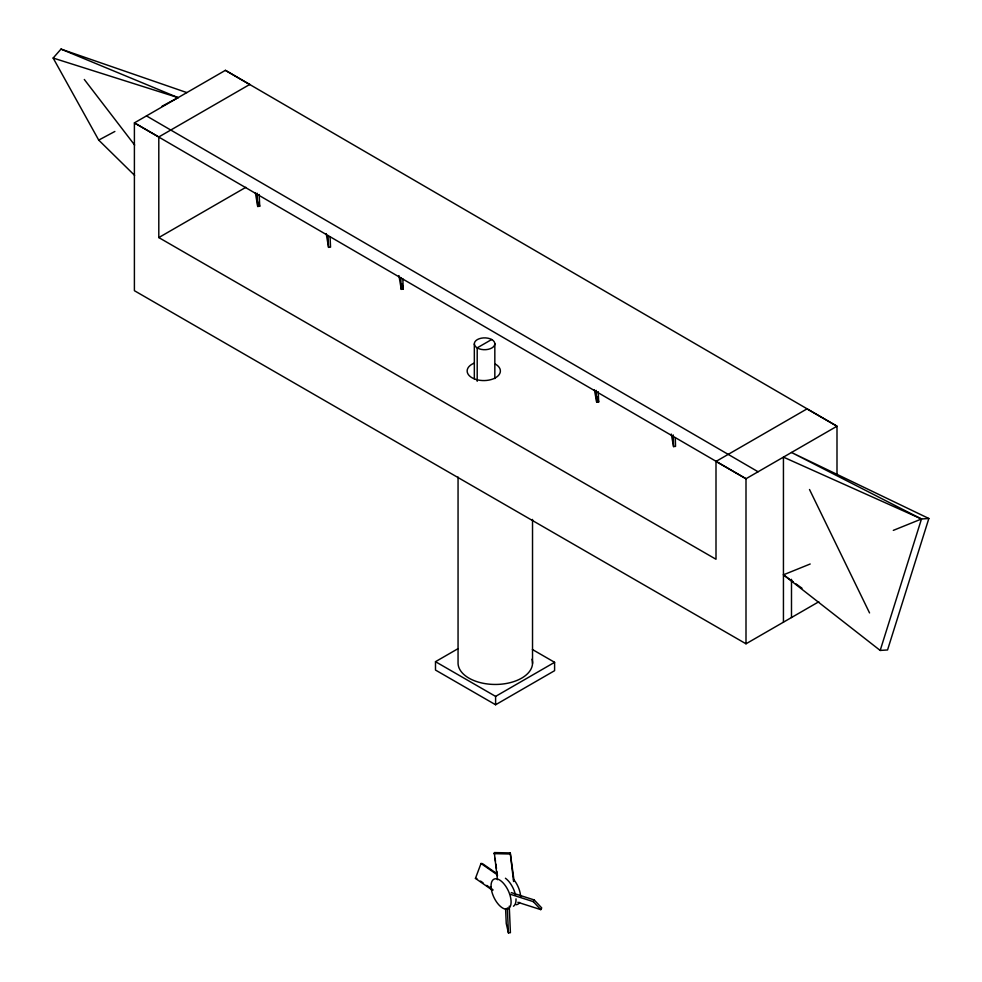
<?xml version="1.0" encoding="UTF-8"?>
<svg xmlns="http://www.w3.org/2000/svg" width="982" height="982" viewBox="0 0 982 982"><rect width="100%" height="100%" fill="white"/><g stroke="black" fill="none" stroke-linecap="round" stroke-linejoin="round"><path stroke-width="1.47" d="M880.191 650.44L921.484 518.987L928.849 518.496L887.556 649.949L880.191 650.44L783.44 574.826L810.199 563.999M492.731 890.428L475.448 878.387L481.02 863.497L482.457 863.632L497.285 873.943M497.432 879.712L494.302 852.572L510.247 852.928L514.028 880.461M513.574 881.517L510.247 852.928M534.22 899.942L541.733 907.945L540.775 909.627L533.263 901.623L534.22 899.942L511.278 892.601M134.608 175.373L98.716 140.107L53.151 58.048L61.007 49.1L186.838 92.59M249.796 84.538L225.394 70.336L134.399 122.873L134.399 290.697L746.001 643.799L818.792 601.77M746.001 643.799L746.001 478.737L134.399 122.873L158.802 136.952L249.796 84.427M158.802 136.952L158.802 237.57L245.844 187.316M491.663 339.514L477.203 347.861L477.203 381.274M158.802 237.57L716.001 559.261L716.001 461.43L806.995 408.893L836.995 426.213L836.995 475.116M532.391 649.495L554.597 662.31L554.597 670.681L495.603 704.757L435.492 670.055L435.492 661.684L457.784 648.807M435.492 661.684L495.603 696.385L554.597 662.31M98.716 140.107L114.869 131.465M161.956 106.277L178.098 97.635L61.007 49.1M893.313 530.378L921.484 518.987L791.492 452.481L928.849 518.496M255.357 192.693L257.714 206.465L259.702 206.257L259.199 194.485M326.196 233.593L328.553 247.366L330.541 247.157L330.099 236.858M398.913 275.574L401.282 289.359L403.258 289.138L402.816 278.839M594.392 389.866L596.688 402.166L598.676 401.957L598.222 391.658M505.607 908.816L506.246 923.534L508.418 932.9L510.407 932.691L509.253 906.19M671.283 434.056L673.554 446.589L675.53 446.393L675.297 437.665M493.848 853.64L509.805 853.996M475.448 878.387L476.884 878.522M53.151 58.048L178.098 97.635M510.333 894.283L533.263 901.623M517.845 902.286L540.775 909.627M921.484 518.987L783.44 457.133L783.44 622.183M716.001 461.43L746.001 478.737L836.995 426.213L225.394 70.336M146.478 115.901L758.079 471.765M481.02 863.497L497.076 874.667M480.591 881.099L483.058 882.818M486.765 885.396L492.939 889.692M783.44 574.826L793.358 581.982M795.837 583.774L802.024 588.243M84.305 79.468L134.644 145.054M809.512 489.502L869.549 612.928M597.424 396.618L598.676 401.957M402.019 283.798L403.258 289.138M258.769 202.243L259.702 206.257M495.1 858.366L495.493 861.263M495.898 864.16L496.487 868.505M496.892 871.402L497.481 875.748M596.184 390.394L596.688 402.166M507.338 907.871L508.418 932.9M400.766 277.575L401.282 289.359M328.049 235.594L328.553 247.366M257.149 193.221L257.714 206.465M673.235 434.952L673.554 446.589M791.492 579.343L791.492 617.531M532.526 519.429L532.526 663.439M495.603 696.385L495.603 704.757M494.83 343.651L494.83 378.586M474.331 343.933L474.331 378.868M458.054 477.056L458.054 662.445A37.255 21.506 0 0 0 498.083 684.393A37.255 21.506 0 0 0 531.986 659.229M495.517 364.187A16.62 9.599 0 0 1 494.818 378.144A16.62 9.599 0 0 1 470.722 376.928A16.62 9.599 0 0 1 474.232 363.119M505.423 878.239A16.424 7.917 64.7 0 1 515.525 895.142M516.016 898.861A16.424 7.917 64.7 0 1 513.488 906.226M513.512 879.32A16.436 7.93 64.7 0 1 520.644 896.676M519.601 902.421A16.436 7.93 64.7 0 1 516.139 904.692M477.51 348.07L475.828 346.867A10.25 5.917 0 0 1 483.451 337.906A10.25 5.917 0 0 1 494.302 345.689A10.25 5.917 0 0 1 477.51 348.07M491.061 886.771A16.424 7.917 64.7 0 0 506.577 909.197A16.424 7.917 64.7 0 0 505.57 885.973A16.424 7.917 64.7 0 0 491.061 886.771"/></g></svg>
